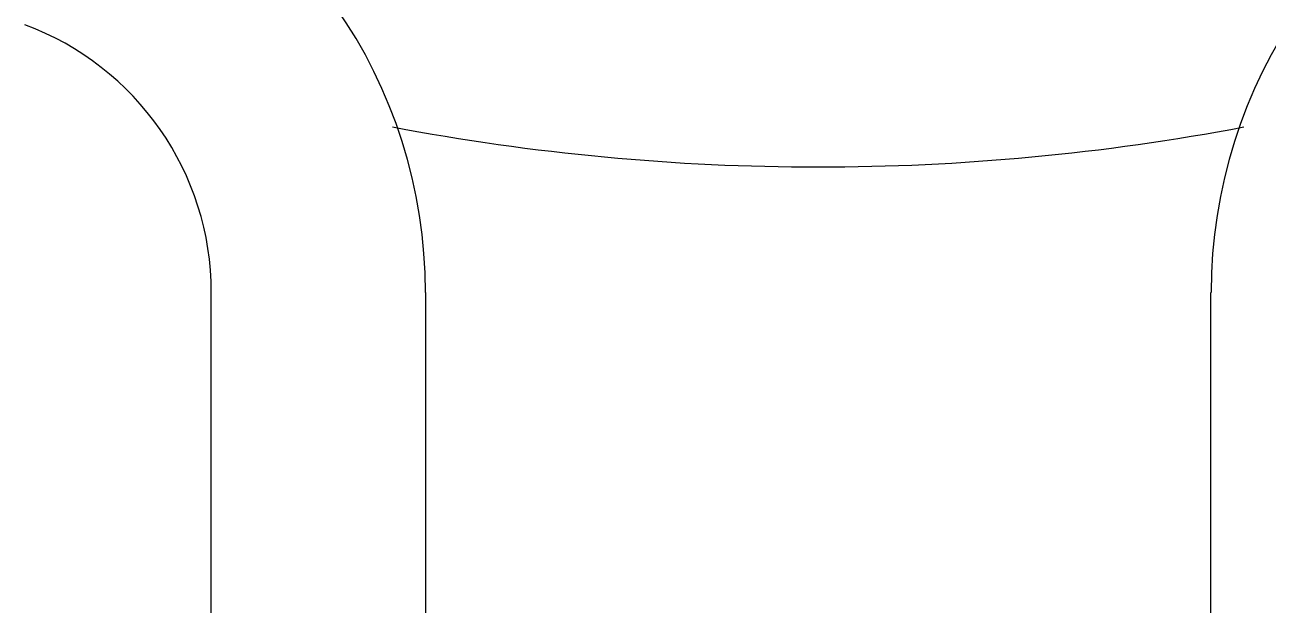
# Model space of a CAD drawing. Header units: inches. Extents: x -1293886 to -986005, y -15154 to 203628.
# Drawn here: x -1251973.2 to -1251804.6, y 84661.8 to 84740.6 of the extents above; entities that cross this region are included whole.
import ezdxf

# ---------------------------------------------------------------- set-up
doc = ezdxf.new("R2010")
doc.units = ezdxf.units.IN
doc.header["$LTSCALE"] = 100
doc.header["$MEASUREMENT"] = 0
doc.layers.add('W_DIM', color=4, linetype='Continuous')

# ---------------------------------------------------------------- blocks, each defined once
blk = doc.blocks.new('1111')
at = {"layer": 'W_DIM', "color": 7}
for p, q in [((-2291433.55, 1709015.07), (-2291433.55, 1709204.98)), ((-2291404.51, 1709204.98), (-2291404.51, 1709015.07)), ((-2291298.01, 1709015.07), (-2291298.01, 1709204.98))]:
    blk.add_line(p, q, dxfattribs=at)
for centre, radius, start, end in [((-2291472.28, 1709204.98), 67.77, 0, 69.6825), ((-2291230.23, 1709204.98), 67.77, 110.3175, 180), ((-2291472.28, 1709204.98), 38.73, 0, 69.6825), ((-2291351.26, 1709531.84), 309.82, 259.2619, 280.7381)]:
    blk.add_arc(centre, radius, start, end, dxfattribs=at)

msp = doc.modelspace()

# ---------------------------------------------------------------- block references
at = {"layer": 'W_DIM'}
msp.add_blockref('1111', (1039485.65, -1624500.72), dxfattribs=at)

doc.saveas('drawing.dxf')
